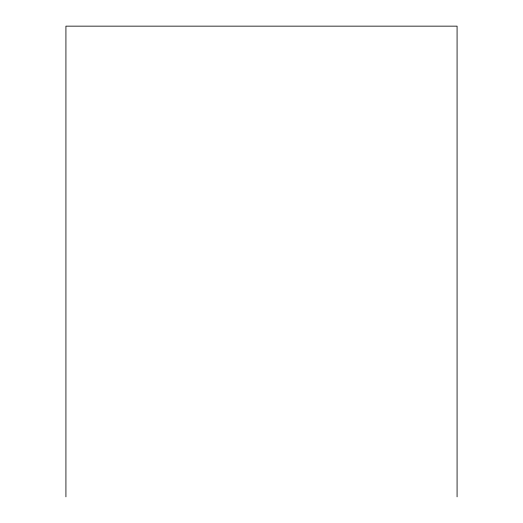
<?xml version="1.0" encoding="UTF-8"?>
<svg xmlns="http://www.w3.org/2000/svg" width="523" height="523" viewBox="0 0 523 523"><rect width="100%" height="100%" fill="white"/><g stroke="black" fill="none" stroke-linecap="round" stroke-linejoin="round"><path stroke-width="0.78" d="M457.076 496.85L457.076 26.15L65.924 26.15L65.924 496.85"/></g></svg>
